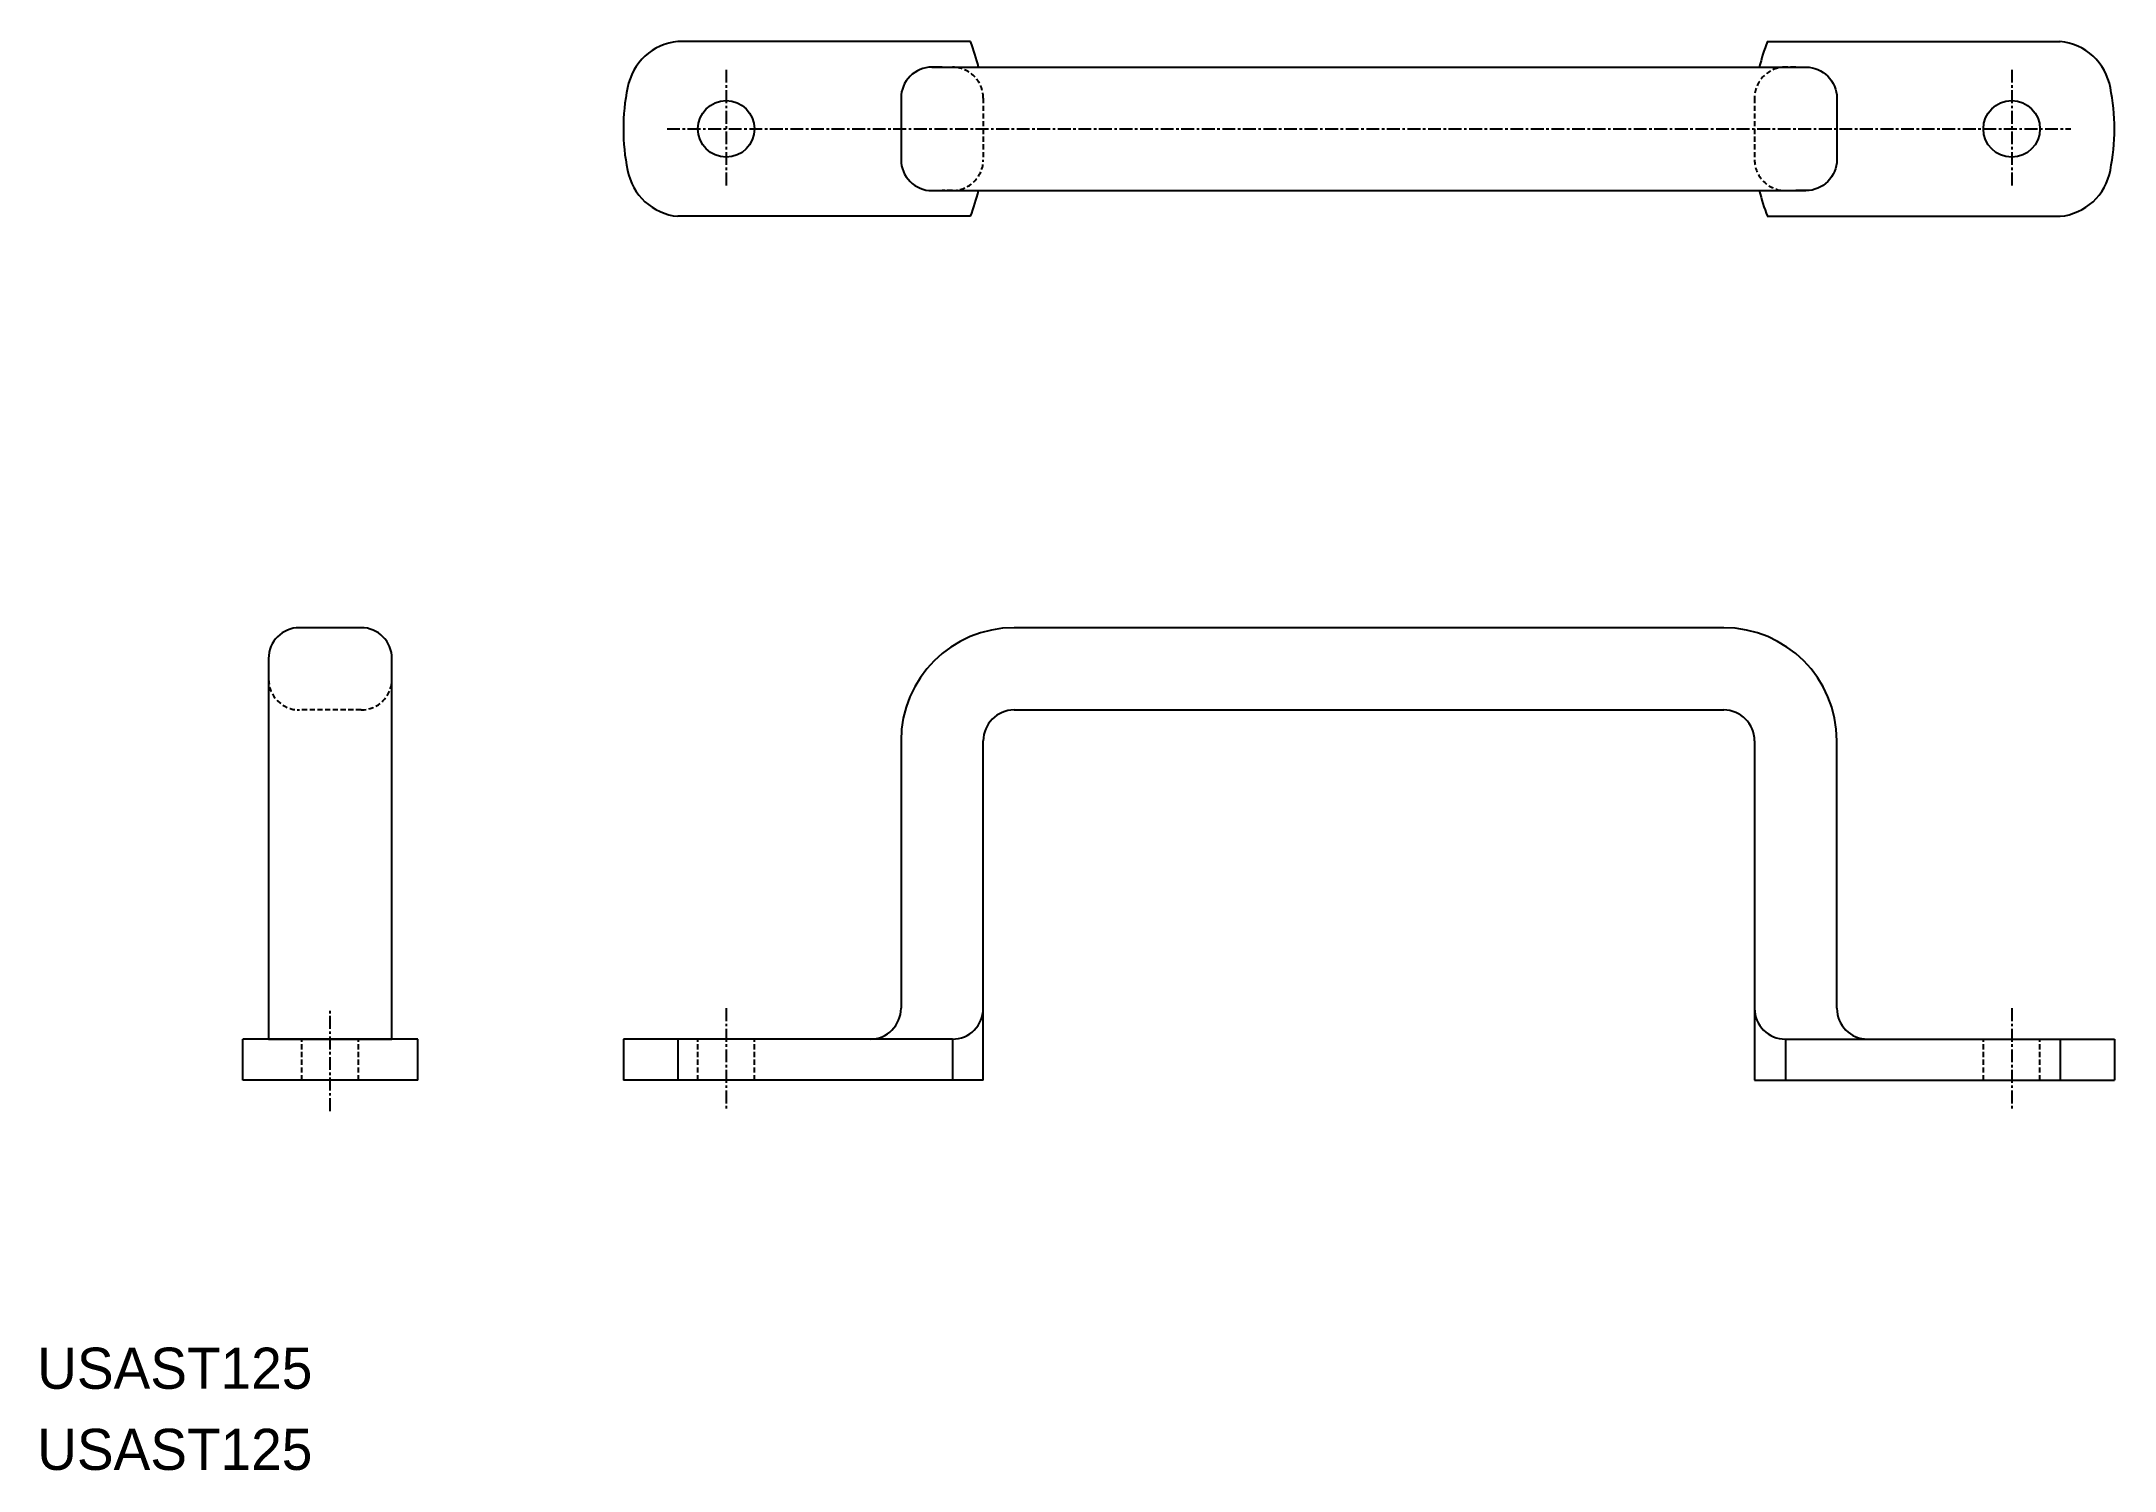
# Model space of a CAD drawing. Extents: x -10233 to -10032, y -952 to -813.
import ezdxf

# ---------------------------------------------------------------- set-up
doc = ezdxf.new("R2010")
doc.units = 0
doc.linetypes.add('CENTER', pattern=[2, 1.25, -0.25, 0.25, -0.25])
doc.linetypes.add('DASHED', pattern=[0.75, 0.5, -0.25])
doc.layers.get('0').update_dxf_attribs({"linetype": 'CONTINUOUS'})
doc.layers.add('CENTER', color=1, linetype='CENTER')

msp = doc.modelspace()

# ---------------------------------------------------------------- linework, layer by layer
at = {"color": 7, "linetype": 'CONTINUOUS'}
for p, q in [((-10143.05, -812.62), (-10171.51, -812.62)), ((-10065.58, -812.62), (-10037.12, -812.62)), ((-10146.82, -815.12), (-10061.82, -815.12)), ((-10146.82, -827.12), (-10061.82, -827.12)), ((-10143.05, -829.62), (-10171.51, -829.62)), ((-10065.58, -829.62), (-10037.12, -829.62)), ((-10202.32, -869.62), (-10208.32, -869.62)), ((-10069.82, -869.62), (-10138.82, -869.62)), ((-10211.32, -872.62), (-10211.32, -909.62)), ((-10199.32, -909.62), (-10199.32, -872.62)), ((-10138.82, -877.62), (-10069.82, -877.62)), ((-10149.82, -880.62), (-10149.82, -906.62)), ((-10141.82, -913.62), (-10141.82, -880.62)), ((-10066.82, -880.62), (-10066.82, -913.62)), ((-10058.82, -906.62), (-10058.82, -880.62)), ((-10196.82, -909.62), (-10213.82, -909.62)), ((-10213.82, -913.62), (-10213.82, -909.62)), ((-10211.32, -909.62), (-10199.32, -909.62)), ((-10196.82, -913.62), (-10196.82, -909.62)), ((-10144.82, -909.62), (-10176.82, -909.62)), ((-10176.82, -909.62), (-10176.82, -913.62)), ((-10171.51, -909.62), (-10171.51, -913.62)), ((-10144.82, -909.62), (-10144.82, -913.62)), ((-10063.82, -909.62), (-10063.82, -913.62)), ((-10063.82, -909.62), (-10031.82, -909.62)), ((-10037.12, -909.62), (-10037.12, -913.62)), ((-10031.82, -909.62), (-10031.82, -913.62)), ((-10196.82, -913.62), (-10213.82, -913.62)), ((-10141.82, -913.62), (-10176.82, -913.62)), ((-10066.82, -913.62), (-10031.82, -913.62))]:
    msp.add_line(p, q, dxfattribs=at)
at = {"color": 3, "linetype": 'DASHED'}
for p, q in [((-10202.32, -877.62), (-10208.32, -877.62)), ((-10208.07, -913.62), (-10208.07, -909.62)), ((-10202.57, -913.62), (-10202.57, -909.62)), ((-10169.57, -913.62), (-10169.57, -909.62)), ((-10164.07, -913.62), (-10164.07, -909.62)), ((-10044.57, -913.62), (-10044.57, -909.62)), ((-10039.07, -913.62), (-10039.07, -909.62))]:
    msp.add_line(p, q, dxfattribs=at)
at = {"color": 7, "linetype": 'CONTINUOUS'}
for points in [[(-10145.82, -815.12), (-10146.82, -815.12, 0.414214), (-10149.82, -818.12), (-10149.82, -824.12, 0.414214), (-10146.82, -827.12), (-10145.82, -827.12)], [(-10062.82, -815.12), (-10061.82, -815.12, -0.414214), (-10058.82, -818.12), (-10058.82, -824.12, -0.414214), (-10061.82, -827.12), (-10062.82, -827.12)]]:
    msp.add_lwpolyline(points, format="xyb", dxfattribs=at)
at = {"color": 3, "linetype": 'DASHED'}
for points in [[(-10145.82, -815.12), (-10144.82, -815.12, -0.414214), (-10141.82, -818.12), (-10141.82, -824.12, -0.414214), (-10144.82, -827.12), (-10145.82, -827.12)], [(-10062.82, -815.12), (-10063.82, -815.12, 0.414214), (-10066.82, -818.12), (-10066.82, -824.12, 0.414214), (-10063.82, -827.12), (-10062.82, -827.12)]]:
    msp.add_lwpolyline(points, format="xyb", dxfattribs=at)
at = {"color": 7, "linetype": 'CONTINUOUS'}
for centre in [(-10166.82, -821.12), (-10041.82, -821.12)]:
    msp.add_circle(centre, 2.75, dxfattribs=at)
for centre, radius, start, end in [((-10171.02, -818.07), 5.47, 95.1317, 170.0069), ((-10167.84, -821.85), 26.44, 14.7404, 20.4249), ((-10040.8, -821.85), 26.44, 159.5751, 165.2596), ((-10037.61, -818.07), 5.47, 9.9931, 84.8683), ((-10156.82, -821.12), 20, 168.463, 191.537), ((-10051.82, -821.12), 20, 348.463, 11.537), ((-10171.02, -824.17), 5.47, 189.9931, 264.8683), ((-10037.61, -824.17), 5.47, 275.1317, 350.0069), ((-10167.84, -820.39), 26.44, 339.5751, 345.2596), ((-10040.8, -820.39), 26.44, 194.7404, 200.4249), ((-10208.32, -872.62), 3, 90, 180), ((-10202.32, -872.62), 3, 0, 90), ((-10138.82, -880.62), 11, 90, 180), ((-10069.82, -880.62), 11, 0, 90), ((-10138.82, -880.62), 3, 90, 180), ((-10069.82, -880.62), 3, 0, 90), ((-10152.82, -906.62), 3, 270, 0), ((-10144.82, -906.62), 3, 270, 0), ((-10063.82, -906.62), 3, 180, 270), ((-10055.82, -906.62), 3, 180, 270)]:
    msp.add_arc(centre, radius, start, end, dxfattribs=at)
at = {"color": 3, "linetype": 'DASHED'}
for centre, start, end in [((-10208.32, -874.62), 180, 270), ((-10202.32, -874.62), 270, 0)]:
    msp.add_arc(centre, 3, start, end, dxfattribs=at)
at = {"layer": 'CENTER', "color": 1, "linetype": 'CENTER'}
for p, q in [((-10166.82, -815.37), (-10166.82, -826.87)), ((-10041.82, -815.37), (-10041.82, -826.87)), ((-10172.57, -821.12), (-10036.07, -821.12)), ((-10205.32, -916.62), (-10205.32, -906.62)), ((-10166.82, -906.62), (-10166.82, -916.62)), ((-10041.82, -906.62), (-10041.82, -916.62))]:
    msp.add_line(p, q, dxfattribs=at)

# ---------------------------------------------------------------- texts
for p in [(-10233.82, -943.62), (-10233.82, -951.51)]:
    msp.add_text('USAST125', height=4).set_placement(p)

doc.saveas('drawing.dxf')
